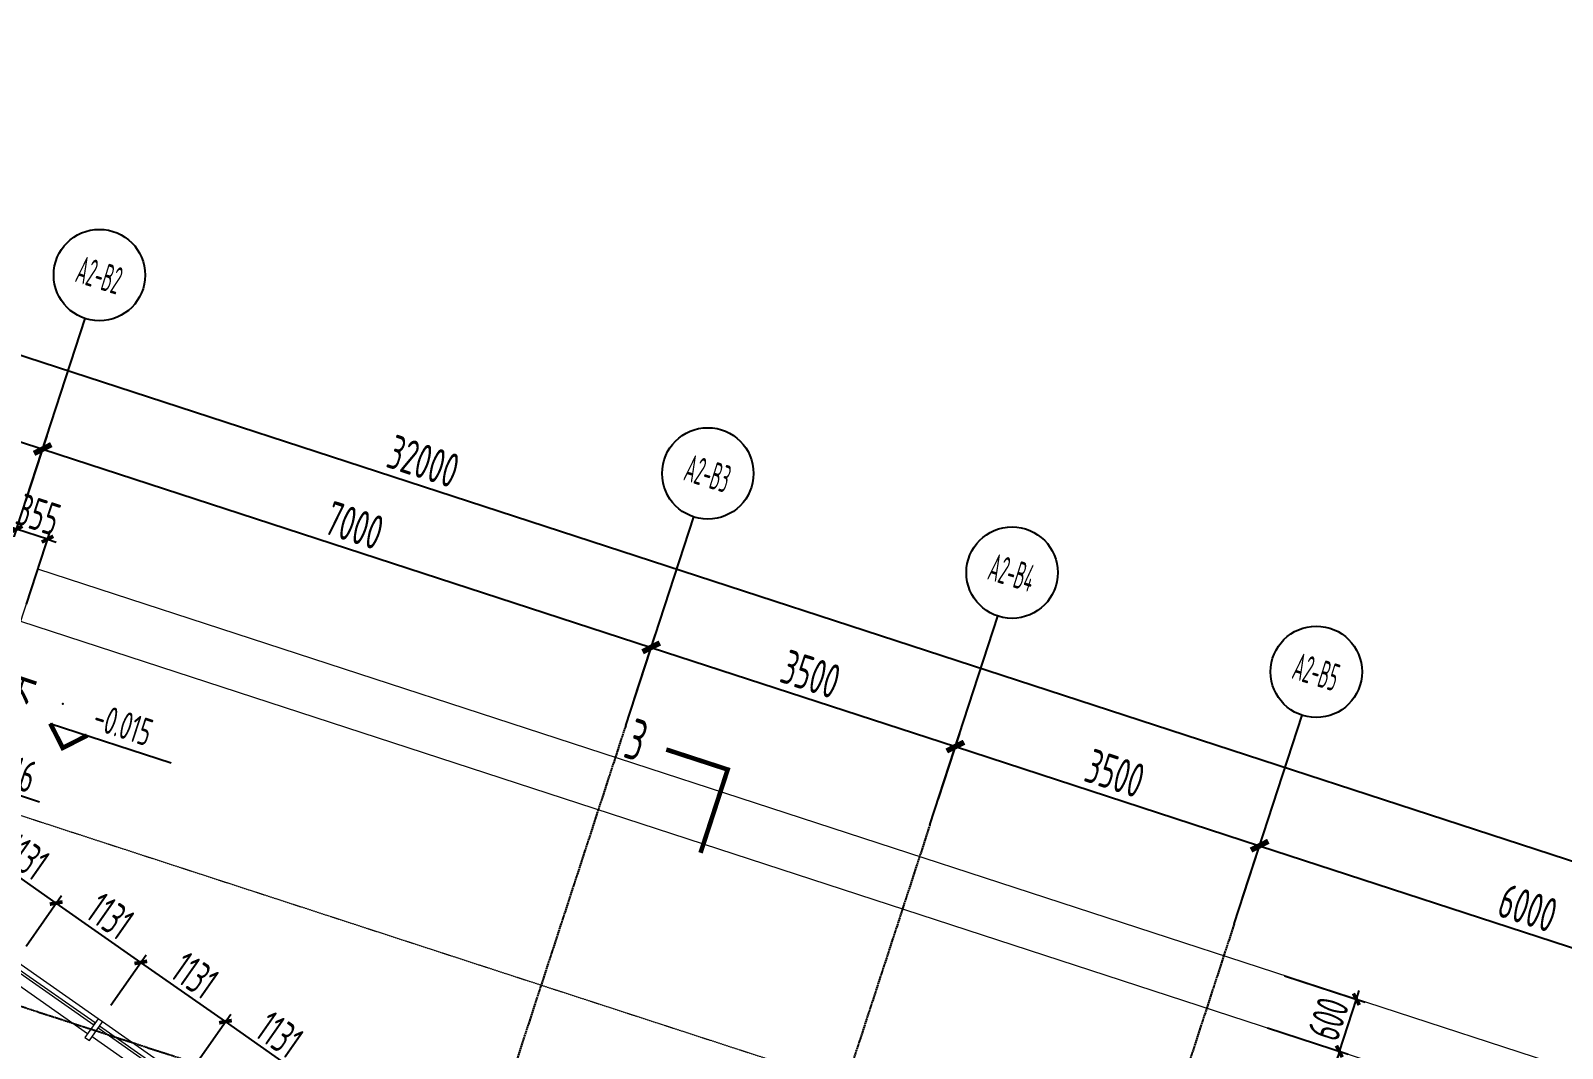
# Model space of a CAD drawing. Header units: millimetres. Extents: x 11639278 to 23698211, y -13072636 to -5537337.
# Drawn here: x 11859509 to 11876263, y -6321692 to -6310563 of the extents above; entities that cross this region are included whole.
import ezdxf
from ezdxf.enums import TextEntityAlignment as Align

# ---------------------------------------------------------------- set-up
doc = ezdxf.new("R2010")
doc.units = ezdxf.units.MM
doc.header["$LTSCALE"] = 10
for name, pattern in [('A2-RG-AXIS$0$CENTER', [2, 1.25, -0.25, 0.25, -0.25]), ('A2-RG-AXIS$0$DOTE', [2.42, 2, -0.2, 0.02, -0.2]), ('A2-RI-F1$0$Overhead 1_16_', [2.579687, 1.5875, -0.992188])]:
    doc.linetypes.add(name, pattern=pattern)
for name, color, linetype in [('A2-RB-F1$0$$34$A-DIMS-100', 1, 'Continuous'), ('A2-RB-F1$0$A-DIMS-100', 1, 'Continuous'), ('A2-RG-AXIS$0$A-AXIS', 1, 'Continuous'), ('A2-RG-AXIS$0$A-DIMS-100', 1, 'Continuous'), ('A2-RG-AXIS$0$A-GRID', 1, 'A2-RG-AXIS$0$CENTER'), ('A2-RG-AXIS$0$A-SYMB', 4, 'Continuous'), ('A2-RI-F1$0$A-GLAZ', 140, 'Continuous'), ('A2-RI-F1$0$A-SYMB', 4, 'Continuous'), ('A2-RI-F1$0$A-SYMB-AREA', 4, 'Continuous'), ('A2-RI-F1$0$A-SYMB-NAME', 4, 'Continuous')]:
    doc.layers.add(name, color=color, linetype=linetype)
for name, color, linetype, lineweight in [('A2-RI-F1$0$A-DETL-LLIN', 3, 'Continuous', 5), ('A2-RI-F1$0$A-FLOR-OVHD', 8, 'A2-RI-F1$0$Overhead 1_16_', 5), ('A2-RI-F1$0$A-GLAZ-CWMG', 3, 'Continuous', 5)]:
    doc.layers.add(name, color=color, linetype=linetype, lineweight=lineweight)
doc.styles.add('A2-RB-F1$0$$0$XD2008', font='hzs.shx', dxfattribs={"width": 0.7, "bigfont": 'hztxt.shx'})
doc.styles.add('A2-RB-F1$0$XD2008', font='hzs.shx', dxfattribs={"width": 0.7, "bigfont": 'hztxt.shx'})
doc.styles.add('A2-RG-AXIS$0$ECADI', font='hzs.shx', dxfattribs={"width": 0.7, "bigfont": 'hztxt.shx'})
doc.styles.add('A2-RG-AXIS$0$XD2008', font='hzs.shx', dxfattribs={"width": 0.7, "bigfont": 'hztxt.shx'})
doc.styles.add('A2-RI-F1$0$ECADI', font='hzs.shx', dxfattribs={"width": 0.7, "bigfont": 'hztxt.shx'})
doc.styles.add('A2-RI-F1$0$XD2008', font='hzs.shx', dxfattribs={"width": 0.7, "bigfont": 'hztxt.shx'})
doc.dimstyles.new('A2-RB-F1$0$$0$XD100$0', dxfattribs={"dimscale": 100, "dimtxt": 3.5, "dimasz": 1, "dimexe": 1, "dimexo": 2, "dimgap": 0.5, "dimtad": 1, "dimdec": 0, "dimdsep": 46, "dimtxsty": 'A2-RB-F1$0$$0$XD2008', "dimblk1": 'A2-RB-F1$0$$20$_ArchTick', "dimblk2": 'A2-RB-F1$0$$20$_ArchTick', "dimsah": 1, "dimcen": 2.5, "dimclrt": 4, "dimaunit": 1, "dimadec": 0, "dimazin": 0, "dimtfac": 1, "dimtdec": 0, "dimtix": 1, "dimtmove": 2, "dimatfit": 3, "dimfxl": 0, "dimtolj": 1, "dimtzin": 0, "dimarcsym": 0})
doc.dimstyles.new('A2-RB-F1$0$XD100', dxfattribs={"dimscale": 100, "dimtxt": 3.5, "dimasz": 1.5, "dimexe": 1, "dimexo": 2, "dimgap": 0.5, "dimtad": 1, "dimdec": 0, "dimdsep": 46, "dimtxsty": 'A2-RB-F1$0$XD2008', "dimcen": 2.5, "dimclrt": 4, "dimaunit": 1, "dimadec": 0, "dimazin": 0, "dimtfac": 1, "dimtdec": 0, "dimtix": 1, "dimtmove": 1, "dimatfit": 3, "dimfxl": 0, "dimtolj": 1, "dimtzin": 0, "dimarcsym": 0})
doc.dimstyles.new('A2-RB-F1$0$XD100$0', dxfattribs={"dimscale": 100, "dimtxt": 3.5, "dimasz": 1, "dimexe": 1, "dimexo": 2, "dimgap": 0.5, "dimtad": 1, "dimdec": 0, "dimdsep": 46, "dimtxsty": 'A2-RB-F1$0$XD2008', "dimblk1": 'A2-RB-F1$0$_ArchTick', "dimblk2": 'A2-RB-F1$0$_ArchTick', "dimsah": 1, "dimcen": 2.5, "dimclrt": 4, "dimaunit": 1, "dimadec": 0, "dimazin": 0, "dimtfac": 1, "dimtdec": 0, "dimtix": 1, "dimtmove": 1, "dimatfit": 3, "dimfxl": 0, "dimtolj": 1, "dimtzin": 0, "dimarcsym": 0})
doc.dimstyles.new('A2-RG-AXIS$0$XD150$0', dxfattribs={"dimscale": 150, "dimtxt": 2.5, "dimasz": 1, "dimexe": 1, "dimexo": 2, "dimgap": 0.5, "dimtad": 1, "dimdec": 0, "dimdsep": 46, "dimtxsty": 'A2-RG-AXIS$0$XD2008', "dimblk": 'A2-RG-AXIS$0$_ArchTick', "dimcen": 2.5, "dimclrt": 4, "dimaunit": 1, "dimadec": 0, "dimazin": 0, "dimtfac": 1, "dimtdec": 0, "dimtmove": 2, "dimatfit": 3, "dimfxl": 0, "dimtolj": 1, "dimtzin": 0, "dimarcsym": 0})

# ---------------------------------------------------------------- blocks, each defined once
blk = doc.blocks.new('A2-RG-AXIS$0$_ArchTick')
at = {"color": 0, "linetype": 'ByBlock', "const_width": 0.4}
blk.add_lwpolyline([(-0.5, -0.5), (0.5, 0.5)], dxfattribs=at)
blk = doc.blocks.new('*D567')
at = {"layer": 'A2-RG-AXIS$0$A-DIMS-100', "color": 0, "lineweight": -2, "transparency": 16777216}
for p, q in [((11852800, -6313539), (11853032, -6312826)), ((11852986, -6312968), (11859641, -6315138)), ((11859455, -6315708), (11859688, -6314995))]:
    blk.add_line(p, q, dxfattribs=at)
at = {"layer": 'Defpoints', "color": 0, "transparency": 16777216}
for p in [(11852707, -6313824), (11859641, -6315138), (11859362, -6315993)]:
    blk.add_point(p, dxfattribs=at)
at = {"layer": 'A2-RG-AXIS$0$A-DIMS-100', "color": 0, "lineweight": -2, "transparency": 16777216, "xscale": 150, "yscale": 150, "zscale": 150}
for p, rotation in [((11852986, -6312968), 161.9467459168328), ((11859641, -6315138), 341.9467459168328)]:
    blk.add_blockref('A2-RG-AXIS$0$_ArchTick', p, dxfattribs=dict(at, rotation=rotation))
at = {"layer": 'A2-RG-AXIS$0$A-DIMS-100', "color": 4, "transparency": 16777216, "insert": (11856395, -6313803), "char_height": 375, "attachment_point": 5, "rotation": 341.9467, "style": 'A2-RG-AXIS$0$XD2008'}
blk.add_mtext('\\A1;7000', dxfattribs=at)
blk = doc.blocks.new('*D568')
at = {"layer": 'A2-RG-AXIS$0$A-DIMS-100', "color": 0, "lineweight": -2, "transparency": 16777216}
for p, q in [((11859455, -6315708), (11859688, -6314995)), ((11859641, -6315138), (11866297, -6317307)), ((11866111, -6317877), (11866343, -6317164))]:
    blk.add_line(p, q, dxfattribs=at)
at = {"layer": 'Defpoints', "color": 0, "transparency": 16777216}
for p in [(11859362, -6315993), (11866297, -6317307), (11866018, -6318163)]:
    blk.add_point(p, dxfattribs=at)
at = {"layer": 'A2-RG-AXIS$0$A-DIMS-100', "color": 0, "lineweight": -2, "transparency": 16777216, "xscale": 150, "yscale": 150, "zscale": 150}
for p, rotation in [((11859641, -6315138), 161.9467459168328), ((11866297, -6317307), 341.9467459168328)]:
    blk.add_blockref('A2-RG-AXIS$0$_ArchTick', p, dxfattribs=dict(at, rotation=rotation))
at = {"layer": 'A2-RG-AXIS$0$A-DIMS-100', "color": 4, "transparency": 16777216, "insert": (11863050, -6315973), "char_height": 375, "attachment_point": 5, "rotation": 341.9467, "style": 'A2-RG-AXIS$0$XD2008'}
blk.add_mtext('\\A1;7000', dxfattribs=at)
blk = doc.blocks.new('*D569')
at = {"layer": 'A2-RG-AXIS$0$A-DIMS-100', "color": 0, "lineweight": -2, "transparency": 16777216}
for p, q in [((11866111, -6317877), (11866343, -6317164)), ((11866297, -6317307), (11869624, -6318392)), ((11869438, -6318962), (11869671, -6318249))]:
    blk.add_line(p, q, dxfattribs=at)
at = {"layer": 'Defpoints', "color": 0, "transparency": 16777216}
for p in [(11866018, -6318163), (11869624, -6318392), (11869345, -6319247)]:
    blk.add_point(p, dxfattribs=at)
at = {"layer": 'A2-RG-AXIS$0$A-DIMS-100', "color": 0, "lineweight": -2, "transparency": 16777216, "xscale": 150, "yscale": 150, "zscale": 150}
for p, rotation in [((11866297, -6317307), 161.9467459168328), ((11869624, -6318392), 341.9467459168328)]:
    blk.add_blockref('A2-RG-AXIS$0$_ArchTick', p, dxfattribs=dict(at, rotation=rotation))
at = {"layer": 'A2-RG-AXIS$0$A-DIMS-100', "color": 4, "transparency": 16777216, "insert": (11868042, -6317600), "char_height": 375, "attachment_point": 5, "rotation": 341.9467, "style": 'A2-RG-AXIS$0$XD2008'}
blk.add_mtext('\\A1;3500', dxfattribs=at)
blk = doc.blocks.new('*D570')
at = {"layer": 'A2-RG-AXIS$0$A-DIMS-100', "color": 0, "lineweight": -2, "transparency": 16777216}
for p, q in [((11869438, -6318962), (11869671, -6318249)), ((11869624, -6318392), (11872952, -6319476)), ((11872766, -6320047), (11872999, -6319334))]:
    blk.add_line(p, q, dxfattribs=at)
at = {"layer": 'Defpoints', "color": 0, "transparency": 16777216}
for p in [(11869345, -6319247), (11872952, -6319476), (11872673, -6320332)]:
    blk.add_point(p, dxfattribs=at)
at = {"layer": 'A2-RG-AXIS$0$A-DIMS-100', "color": 0, "lineweight": -2, "transparency": 16777216, "xscale": 150, "yscale": 150, "zscale": 150}
for p, rotation in [((11869624, -6318392), 161.9467459168328), ((11872952, -6319476), 341.9467459168328)]:
    blk.add_blockref('A2-RG-AXIS$0$_ArchTick', p, dxfattribs=dict(at, rotation=rotation))
at = {"layer": 'A2-RG-AXIS$0$A-DIMS-100', "color": 4, "transparency": 16777216, "insert": (11871370, -6318684), "char_height": 375, "attachment_point": 5, "rotation": 341.9467, "style": 'A2-RG-AXIS$0$XD2008'}
blk.add_mtext('\\A1;3500', dxfattribs=at)
blk = doc.blocks.new('*D571')
at = {"layer": 'A2-RG-AXIS$0$A-DIMS-100', "color": 0, "lineweight": -2, "transparency": 16777216}
for p, q in [((11872766, -6320047), (11872999, -6319334)), ((11872952, -6319476), (11878657, -6321336)), ((11878471, -6321906), (11878703, -6321193))]:
    blk.add_line(p, q, dxfattribs=at)
at = {"layer": 'Defpoints', "color": 0, "transparency": 16777216}
for p in [(11872673, -6320332), (11878657, -6321336), (11878378, -6322191)]:
    blk.add_point(p, dxfattribs=at)
at = {"layer": 'A2-RG-AXIS$0$A-DIMS-100', "color": 0, "lineweight": -2, "transparency": 16777216, "xscale": 150, "yscale": 150, "zscale": 150}
for p, rotation in [((11872952, -6319476), 161.9467459168328), ((11878657, -6321336), 341.9467459168328)]:
    blk.add_blockref('A2-RG-AXIS$0$_ArchTick', p, dxfattribs=dict(at, rotation=rotation))
at = {"layer": 'A2-RG-AXIS$0$A-DIMS-100', "color": 4, "transparency": 16777216, "insert": (11875886, -6320156), "char_height": 375, "attachment_point": 5, "rotation": 341.9467, "style": 'A2-RG-AXIS$0$XD2008'}
blk.add_mtext('\\A1;6000', dxfattribs=at)
blk = doc.blocks.new('*D572')
at = {"layer": 'A2-RG-AXIS$0$A-DIMS-100', "color": 0, "lineweight": -2, "transparency": 16777216}
for p, q in [((11848046, -6311989), (11848557, -6310420)), ((11848511, -6310563), (11878936, -6320480)), ((11878471, -6321906), (11878982, -6320337))]:
    blk.add_line(p, q, dxfattribs=at)
at = {"layer": 'Defpoints', "color": 0, "transparency": 16777216}
for p in [(11847953, -6312274), (11878936, -6320480), (11878378, -6322191)]:
    blk.add_point(p, dxfattribs=at)
at = {"layer": 'A2-RG-AXIS$0$A-DIMS-100', "color": 0, "lineweight": -2, "transparency": 16777216, "xscale": 150, "yscale": 150, "zscale": 150}
for p, rotation in [((11848511, -6310563), 161.9470385083665), ((11878936, -6320480), 341.9470385083665)]:
    blk.add_blockref('A2-RG-AXIS$0$_ArchTick', p, dxfattribs=dict(at, rotation=rotation))
at = {"layer": 'A2-RG-AXIS$0$A-DIMS-100', "color": 4, "transparency": 16777216, "insert": (11863805, -6315272), "char_height": 375, "attachment_point": 5, "rotation": 341.947, "style": 'A2-RG-AXIS$0$XD2008'}
blk.add_mtext('\\A1;32000', dxfattribs=at)
blk = doc.blocks.new('A2-RG-AXIS$0$ECADI-TAG-GRID')
at = {"color": 13}
blk.add_circle((0, 0), 5, dxfattribs=at)
at = {"style": 'A2-RG-AXIS$0$ECADI', "width": 0.7}
blk.add_attdef('GRID', text='', height=5, dxfattribs=at).set_placement((0, 0), align=Align.MIDDLE)
blk = doc.blocks.new('A2-RB-F1$0$_ArchTick')
at = {"color": 0, "linetype": 'ByBlock', "const_width": 0.4}
blk.add_lwpolyline([(-0.5, -0.5), (0.5, 0.5)], dxfattribs=at)
blk = doc.blocks.new('*D1065')
at = {"layer": 'A2-RB-F1$0$A-DIMS-100', "color": 0, "lineweight": -2, "transparency": 16777216}
blk.add_arc((11860858, -6333994), 881, 356.947, 71.947, dxfattribs=at)
at = {"layer": 'Defpoints', "color": 0, "transparency": 16777216}
for p in [(11865253, -6320509), (11861675, -6333664), (11860599, -6333980), (11863185, -6334118), (11852092, -6360886)]:
    blk.add_point(p, dxfattribs=at)
at = {"layer": 'A2-RB-F1$0$A-DIMS-100', "color": 0, "lineweight": -2, "transparency": 16777216, "xscale": 100, "yscale": 100, "zscale": 100}
for p, rotation in [((11861131, -6333156), 161.9470424082289), ((11861738, -6334041), 266.9470404934091)]:
    blk.add_blockref('A2-RB-F1$0$_ArchTick', p, dxfattribs=dict(at, rotation=rotation))
at = {"layer": 'A2-RB-F1$0$A-DIMS-100', "color": 4, "transparency": 16777216, "insert": (11861770, -6333368), "char_height": 350, "attachment_point": 5, "rotation": 304.447, "style": 'A2-RB-F1$0$XD2008'}
blk.add_mtext('\\A1;75°', dxfattribs=at)
blk = doc.blocks.new('*D1066')
at = {"layer": 'A2-RB-F1$0$A-DIMS-100', "color": 0, "lineweight": -2, "transparency": 16777216}
blk.add_arc((11857252, -6345055), 881, 251.947, 326.947, dxfattribs=at)
at = {"layer": 'Defpoints', "color": 0, "transparency": 16777216}
for p in [(11866018, -6318162), (11857035, -6344914), (11857359, -6345930), (11859206, -6346326), (11852857, -6358540)]:
    blk.add_point(p, dxfattribs=at)
at = {"layer": 'A2-RB-F1$0$A-DIMS-100', "color": 0, "lineweight": -2, "transparency": 16777216, "xscale": 100, "yscale": 100, "zscale": 100}
for p, rotation in [((11857991, -6345536), 56.94704049335844), ((11856979, -6345893), 161.9470385784911)]:
    blk.add_blockref('A2-RB-F1$0$_ArchTick', p, dxfattribs=dict(at, rotation=rotation))
at = {"layer": 'A2-RB-F1$0$A-DIMS-100', "color": 4, "transparency": 16777216, "insert": (11857471, -6345674), "char_height": 350, "attachment_point": 5, "rotation": 19.447, "style": 'A2-RB-F1$0$XD2008'}
blk.add_mtext('\\A1;75°', dxfattribs=at)
blk = doc.blocks.new('*D919')
at = {"layer": 'A2-RB-F1$0$A-DIMS-100', "color": 0, "lineweight": -2, "transparency": 16777216}
blk.add_arc((11857252, -6345055), 881, 251.947, 326.947, dxfattribs=at)
at = {"layer": 'Defpoints', "color": 0, "transparency": 16777216}
for p in [(11866018, -6318162), (11857035, -6344914), (11857359, -6345930), (11859206, -6346326), (11852857, -6358540)]:
    blk.add_point(p, dxfattribs=at)
at = {"layer": 'A2-RB-F1$0$A-DIMS-100', "color": 0, "lineweight": -2, "transparency": 16777216, "xscale": 100, "yscale": 100, "zscale": 100}
for p, rotation in [((11857991, -6345536), 56.94704049335844), ((11856979, -6345893), 161.9470385784911)]:
    blk.add_blockref('A2-RB-F1$0$_ArchTick', p, dxfattribs=dict(at, rotation=rotation))
at = {"layer": 'A2-RB-F1$0$A-DIMS-100', "color": 4, "transparency": 16777216, "insert": (11857471, -6345674), "char_height": 350, "attachment_point": 5, "rotation": 19.447, "style": 'A2-RB-F1$0$XD2008'}
blk.add_mtext('\\A1;75°', dxfattribs=at)
blk = doc.blocks.new('*D921')
at = {"layer": 'A2-RB-F1$0$A-DIMS-100', "color": 0, "lineweight": -2, "transparency": 16777216}
for p, q in [((11861311, -6321870), (11861698, -6321318)), ((11862566, -6322049), (11861640, -6321400)), ((11862237, -6322519), (11862624, -6321967))]:
    blk.add_line(p, q, dxfattribs=at)
at = {"layer": 'Defpoints', "color": 0, "transparency": 16777216}
for p in [(11861640, -6321400), (11861197, -6322034), (11862122, -6322682)]:
    blk.add_point(p, dxfattribs=at)
at = {"layer": 'A2-RB-F1$0$A-DIMS-100', "color": 0, "lineweight": -2, "transparency": 16777216, "xscale": 100, "yscale": 100, "zscale": 100}
for p, rotation in [((11861640, -6321400), 144.9846443539264), ((11862566, -6322049), 324.9846443539264)]:
    blk.add_blockref('A2-RB-F1$0$_ArchTick', p, dxfattribs=dict(at, rotation=rotation))
at = {"layer": 'A2-RB-F1$0$A-DIMS-100', "color": 4, "transparency": 16777216, "insert": (11862232, -6321540), "char_height": 350, "attachment_point": 5, "rotation": 324.9846, "style": 'A2-RB-F1$0$XD2008'}
blk.add_mtext('\\A1;1131', dxfattribs=at)
blk = doc.blocks.new('*D922')
at = {"layer": 'A2-RB-F1$0$A-DIMS-100', "color": 0, "lineweight": -2, "transparency": 16777216}
for p, q in [((11860385, -6321221), (11860772, -6320670)), ((11861640, -6321400), (11860714, -6320752)), ((11861311, -6321870), (11861698, -6321318))]:
    blk.add_line(p, q, dxfattribs=at)
at = {"layer": 'Defpoints', "color": 0, "transparency": 16777216}
for p in [(11860714, -6320752), (11860271, -6321385), (11861197, -6322034)]:
    blk.add_point(p, dxfattribs=at)
at = {"layer": 'A2-RB-F1$0$A-DIMS-100', "color": 0, "lineweight": -2, "transparency": 16777216, "xscale": 100, "yscale": 100, "zscale": 100}
for p, rotation in [((11860714, -6320752), 144.9846443538181), ((11861640, -6321400), 324.9846443538181)]:
    blk.add_blockref('A2-RB-F1$0$_ArchTick', p, dxfattribs=dict(at, rotation=rotation))
at = {"layer": 'A2-RB-F1$0$A-DIMS-100', "color": 4, "transparency": 16777216, "insert": (11861306, -6320892), "char_height": 350, "attachment_point": 5, "rotation": 324.9846, "style": 'A2-RB-F1$0$XD2008'}
blk.add_mtext('\\A1;1131', dxfattribs=at)
blk = doc.blocks.new('*D923')
at = {"layer": 'A2-RB-F1$0$A-DIMS-100', "color": 0, "lineweight": -2, "transparency": 16777216}
for p, q in [((11859460, -6320573), (11859846, -6320021)), ((11860714, -6320752), (11859788, -6320103)), ((11860385, -6321221), (11860772, -6320670))]:
    blk.add_line(p, q, dxfattribs=at)
at = {"layer": 'Defpoints', "color": 0, "transparency": 16777216}
for p in [(11859788, -6320103), (11859345, -6320736), (11860271, -6321385)]:
    blk.add_point(p, dxfattribs=at)
at = {"layer": 'A2-RB-F1$0$A-DIMS-100', "color": 0, "lineweight": -2, "transparency": 16777216, "xscale": 100, "yscale": 100, "zscale": 100}
for p, rotation in [((11859788, -6320103), 144.9846443539264), ((11860714, -6320752), 324.9846443539264)]:
    blk.add_blockref('A2-RB-F1$0$_ArchTick', p, dxfattribs=dict(at, rotation=rotation))
at = {"layer": 'A2-RB-F1$0$A-DIMS-100', "color": 4, "transparency": 16777216, "insert": (11860381, -6320243), "char_height": 350, "attachment_point": 5, "rotation": 324.9846, "style": 'A2-RB-F1$0$XD2008'}
blk.add_mtext('\\A1;1131', dxfattribs=at)
blk = doc.blocks.new('*D924')
at = {"layer": 'A2-RB-F1$0$A-DIMS-100', "color": 0, "lineweight": -2, "transparency": 16777216}
for p, q in [((11858534, -6319924), (11858920, -6319372)), ((11859788, -6320103), (11858863, -6319454)), ((11859460, -6320573), (11859846, -6320021))]:
    blk.add_line(p, q, dxfattribs=at)
at = {"layer": 'Defpoints', "color": 0, "transparency": 16777216}
for p in [(11858863, -6319454), (11858419, -6320088), (11859345, -6320736)]:
    blk.add_point(p, dxfattribs=at)
at = {"layer": 'A2-RB-F1$0$A-DIMS-100', "color": 0, "lineweight": -2, "transparency": 16777216, "xscale": 100, "yscale": 100, "zscale": 100}
for p, rotation in [((11858863, -6319454), 144.9846443538181), ((11859788, -6320103), 324.9846443538181)]:
    blk.add_blockref('A2-RB-F1$0$_ArchTick', p, dxfattribs=dict(at, rotation=rotation))
at = {"layer": 'A2-RB-F1$0$A-DIMS-100', "color": 4, "transparency": 16777216, "insert": (11859455, -6319594), "char_height": 350, "attachment_point": 5, "rotation": 324.9846, "style": 'A2-RB-F1$0$XD2008'}
blk.add_mtext('\\A1;1131', dxfattribs=at)
blk = doc.blocks.new('A2-RB-F1$0$$20$_ArchTick')
at = {"color": 0, "linetype": 'ByBlock', "const_width": 0.4}
blk.add_lwpolyline([(-0.5, -0.5), (0.5, 0.5)], dxfattribs=at)
blk = doc.blocks.new('*D932')
at = {"layer": 'A2-RB-F1$0$$34$A-DIMS-100', "color": 0, "lineweight": -2, "transparency": 16777216}
blk.add_line((11868464, -6327126), (11868325, -6327028), dxfattribs=at)
blk.add_arc((11870088, -6328263), 2053, 71.947, 144.9846, dxfattribs=at)
at = {"layer": 'Defpoints', "color": 0, "transparency": 16777216}
for p in [(11872673, -6320332), (11869042, -6326497), (11868628, -6327240), (11869505, -6327855), (11859513, -6360709)]:
    blk.add_point(p, dxfattribs=at)
at = {"layer": 'A2-RB-F1$0$$34$A-DIMS-100', "color": 0, "lineweight": -2, "transparency": 16777216, "xscale": 100, "yscale": 100, "zscale": 100}
for p, rotation in [((11870724, -6326312), 341.9470385784788), ((11868407, -6327085), 234.9846443395803)]:
    blk.add_blockref('A2-RB-F1$0$$20$_ArchTick', p, dxfattribs=dict(at, rotation=rotation))
at = {"layer": 'A2-RB-F1$0$$34$A-DIMS-100', "color": 4, "transparency": 16777216, "insert": (11869946, -6325880), "char_height": 350, "attachment_point": 5, "rotation": 3.4071, "style": 'A2-RB-F1$0$$0$XD2008'}
blk.add_mtext('\\A1;73°2\'15"', dxfattribs=at)
blk = doc.blocks.new('*D678')
at = {"layer": 'A2-RB-F1$0$A-DIMS-100', "color": 0, "lineweight": -2, "transparency": 16777216}
for p, q in [((11858417, -6319404), (11858968, -6318788)), ((11858968, -6318788), (11859607, -6318996)), ((11858133, -6319766), (11858298, -6319260)), ((11858567, -6319453), (11858267, -6319355)), ((11858433, -6319864), (11858598, -6319358))]:
    blk.add_line(p, q, dxfattribs=at)
at = {"layer": 'Defpoints', "color": 0, "transparency": 16777216}
for p in [(11858267, -6319355), (11858071, -6319956), (11858371, -6320054)]:
    blk.add_point(p, dxfattribs=at)
at = {"layer": 'A2-RB-F1$0$A-DIMS-100', "color": 0, "lineweight": -2, "transparency": 16777216, "xscale": 100, "yscale": 100, "zscale": 100}
for p, rotation in [((11858267, -6319355), 161.9467563309277), ((11858567, -6319453), 341.9467563309278)]:
    blk.add_blockref('A2-RB-F1$0$_ArchTick', p, dxfattribs=dict(at, rotation=rotation))
at = {"layer": 'A2-RB-F1$0$A-DIMS-100', "color": 4, "transparency": 16777216, "insert": (11859357, -6318678), "char_height": 350, "attachment_point": 5, "rotation": 341.9468, "style": 'A2-RB-F1$0$XD2008'}
blk.add_mtext('\\A1;316', dxfattribs=at)
blk = doc.blocks.new('*D737')
at = {"layer": 'A2-RB-F1$0$A-DIMS-100', "color": 0, "lineweight": -2, "transparency": 16777216}
blk.add_line((11860064, -6357592), (11859254, -6356453), dxfattribs=at)
blk.add_arc((11860382, -6358040), 1848, 71.947, 125.4085, dxfattribs=at)
at = {"layer": 'Defpoints', "color": 0, "transparency": 16777216}
for p in [(11872673, -6320332), (11860390, -6356192), (11860180, -6357755), (11860469, -6358163), (11859513, -6360709)]:
    blk.add_point(p, dxfattribs=at)
at = {"layer": 'A2-RB-F1$0$A-DIMS-100', "color": 0, "lineweight": -2, "transparency": 16777216, "xscale": 100, "yscale": 100, "zscale": 100}
for p, rotation in [((11860955, -6356283), 341.9470385784812), ((11859312, -6356534), 215.4084967038305)]:
    blk.add_blockref('A2-RB-F1$0$_ArchTick', p, dxfattribs=dict(at, rotation=rotation))
at = {"layer": 'A2-RB-F1$0$A-DIMS-100', "color": 4, "transparency": 16777216, "insert": (11860065, -6355958), "char_height": 350, "attachment_point": 5, "rotation": 8.6778, "style": 'A2-RB-F1$0$XD2008'}
blk.add_mtext('\\A1;53°27\'41"', dxfattribs=at)
blk = doc.blocks.new('*D786')
at = {"layer": 'A2-RB-F1$0$$34$A-DIMS-100', "color": 0, "lineweight": -2, "transparency": 16777216}
blk.add_arc((11866810, -6327027), 3180, 234.6592, 251.947, dxfattribs=at)
at = {"layer": 'Defpoints', "color": 0, "transparency": 16777216}
for p in [(11869345, -6319247), (11865500, -6328874), (11865240, -6329792), (11864227, -6330668), (11856185, -6359624)]:
    blk.add_point(p, dxfattribs=at)
at = {"layer": 'A2-RB-F1$0$$34$A-DIMS-100', "color": 0, "lineweight": -2, "transparency": 16777216, "xscale": 100, "yscale": 100, "zscale": 100}
for p, rotation in [((11864970, -6329621), 144.6591762821716), ((11865824, -6330050), 341.9470385784844)]:
    blk.add_blockref('A2-RB-F1$0$$20$_ArchTick', p, dxfattribs=dict(at, rotation=rotation))
at = {"layer": 'A2-RB-F1$0$$34$A-DIMS-100', "color": 4, "transparency": 16777216, "insert": (11865497, -6329637), "char_height": 350, "attachment_point": 5, "rotation": 333.3031, "style": 'A2-RB-F1$0$$0$XD2008'}
blk.add_mtext('\\A1;17°17\'16"', dxfattribs=at)
blk = doc.blocks.new('*D830')
at = {"layer": 'A2-RB-F1$0$A-DIMS-100', "color": 0, "lineweight": -2, "transparency": 16777216}
for p, q in [((11873039, -6321469), (11873919, -6321756)), ((11873824, -6321725), (11872584, -6325528)), ((11871799, -6325272), (11872679, -6325559))]:
    blk.add_line(p, q, dxfattribs=at)
at = {"layer": 'Defpoints', "color": 0, "transparency": 16777216}
for p in [(11872849, -6321407), (11871609, -6325210), (11872584, -6325528)]:
    blk.add_point(p, dxfattribs=at)
at = {"layer": 'A2-RB-F1$0$A-DIMS-100', "color": 0, "lineweight": -2, "transparency": 16777216, "xscale": 100, "yscale": 100, "zscale": 100}
for p, rotation in [((11873824, -6321725), 71.94704049335535), ((11872584, -6325528), 251.9470404933554)]:
    blk.add_blockref('A2-RB-F1$0$_ArchTick', p, dxfattribs=dict(at, rotation=rotation))
at = {"layer": 'A2-RB-F1$0$A-DIMS-100', "color": 4, "transparency": 16777216, "insert": (11872990, -6323557), "char_height": 350, "attachment_point": 5, "rotation": 71.947, "style": 'A2-RB-F1$0$XD2008'}
blk.add_mtext('\\A1;4000', dxfattribs=at)
blk = doc.blocks.new('*D831')
at = {"layer": 'A2-RB-F1$0$A-DIMS-100', "color": 0, "lineweight": -2, "transparency": 16777216}
for p, q in [((11873225, -6320899), (11874105, -6321186)), ((11873824, -6321725), (11874010, -6321155)), ((11874010, -6321155), (11874041, -6321059)), ((11873039, -6321469), (11873919, -6321756)), ((11873824, -6321725), (11873793, -6321820))]:
    blk.add_line(p, q, dxfattribs=at)
at = {"layer": 'Defpoints', "color": 0, "transparency": 16777216}
for p in [(11873035, -6320837), (11874010, -6321155), (11872849, -6321407)]:
    blk.add_point(p, dxfattribs=at)
at = {"layer": 'A2-RB-F1$0$A-DIMS-100', "color": 0, "lineweight": -2, "transparency": 16777216, "xscale": 100, "yscale": 100, "zscale": 100}
for p, rotation in [((11874010, -6321155), 251.9467477729222), ((11873824, -6321725), 71.94674777292217)]:
    blk.add_blockref('A2-RB-F1$0$_ArchTick', p, dxfattribs=dict(at, rotation=rotation))
at = {"layer": 'A2-RB-F1$0$A-DIMS-100', "color": 4, "transparency": 16777216, "insert": (11873703, -6321370), "char_height": 350, "attachment_point": 5, "rotation": 71.9467, "style": 'A2-RB-F1$0$XD2008'}
blk.add_mtext('\\A1;600', dxfattribs=at)
blk = doc.blocks.new('*D832')
at = {"layer": 'A2-RB-F1$0$A-DIMS-100', "color": 0, "lineweight": -2, "transparency": 16777216}
for p, q in [((11859124, -6316723), (11859387, -6315919)), ((11859356, -6316014), (11859261, -6315983)), ((11859694, -6316124), (11859356, -6316014)), ((11859462, -6316833), (11859725, -6316029)), ((11859694, -6316124), (11859789, -6316155))]:
    blk.add_line(p, q, dxfattribs=at)
at = {"layer": 'Defpoints', "color": 0, "transparency": 16777216}
for p in [(11859356, -6316014), (11859062, -6316914), (11859400, -6317024)]:
    blk.add_point(p, dxfattribs=at)
at = {"layer": 'A2-RB-F1$0$A-DIMS-100', "color": 0, "lineweight": -2, "transparency": 16777216, "xscale": 100, "yscale": 100, "zscale": 100}
for p, rotation in [((11859356, -6316014), 341.9467563307768), ((11859694, -6316124), 161.9467563307768)]:
    blk.add_blockref('A2-RB-F1$0$_ArchTick', p, dxfattribs=dict(at, rotation=rotation))
at = {"layer": 'A2-RB-F1$0$A-DIMS-100', "color": 4, "transparency": 16777216, "insert": (11859594, -6315855), "char_height": 350, "attachment_point": 5, "rotation": 341.9468, "style": 'A2-RB-F1$0$XD2008'}
blk.add_mtext('\\A1;355', dxfattribs=at)
blk = doc.blocks.new('A2-RI-F1$0$ECADI-TAG-HGHT（国标）')
at = {"color": 1}
blk.add_line((-2.12, 2.12), (11.77, 2.12), dxfattribs=at)
at = {"color": 1, "const_width": 0.5}
blk.add_lwpolyline([(-2.12, 2.12), (0, 0), (2.12, 2.12)], dxfattribs=at)
at = {"color": 1}
blk.add_point((-1.48, 4.6), dxfattribs=at)
at = {"style": 'A2-RI-F1$0$XD2008', "width": 0.7}
blk.add_attdef('FL', text='', height=3, dxfattribs=at).set_placement((-2.69, 2.97), align=Align.RIGHT)
for tag, p in [('F.F.L.', (2.28, 2.97)), ('T.O.S.', (2.28, -1.1))]:
    blk.add_attdef(tag, p, '', height=3, dxfattribs=at)
blk = doc.blocks.new('A2-RI-F1$0$5erhfh')
at = {"layer": 'A2-RI-F1$0$A-SYMB-AREA', "style": 'A2-RI-F1$0$ECADI', "width": 0.7}
blk.add_attdef('340M2', text='', height=2.5, dxfattribs=at).set_placement((0, 1.25), align=Align.MIDDLE_LEFT)
at = {"layer": 'A2-RI-F1$0$A-SYMB-NAME', "style": 'A2-RI-F1$0$ECADI', "width": 0.7}
blk.add_attdef('CHINESENAME', (-12.29, 3.09), '', height=4.5, dxfattribs=at)
blk = doc.blocks.new('A2-RI-F1$0$Rectangular Mullion - 60mm x 200mm-V4-Documents - Level 1')
at = {"layer": 'A2-RI-F1$0$A-GLAZ-CWMG'}
for p, q in [((80374, -10088), (79350, -9776)), ((80316, -10279), (79292, -9967))]:
    blk.add_line(p, q, dxfattribs=at)
blk = doc.blocks.new('A2-RI-F1$0$System Panel - Glazed-5346920-Documents - Level 1')
at = {"layer": 'A2-RI-F1$0$A-GLAZ', "lineweight": 13}
for p, q in [((535, 44), (-535, 44)), ((-535, 44), (-535, 19)), ((-535, 19), (535, 19)), ((535, 19), (535, 44))]:
    blk.add_line(p, q, dxfattribs=at)
blk = doc.blocks.new('A2-RI-F1$0$Rectangular Mullion - 60mm x 200mm-3798364-Documents - Level 1')
at = {"layer": 'A2-RI-F1$0$A-GLAZ-CWMG', "lineweight": 20}
for p, q in [((-30, 150), (30, 150)), ((-30, -100), (-30, 150)), ((30, 150), (30, -100)), ((30, -100), (-30, -100))]:
    blk.add_line(p, q, dxfattribs=at)
blk = doc.blocks.new('A2-RI-F1$0$System Panel - Glazed-4049409-Documents - Level 1')
at = {"layer": 'A2-RI-F1$0$A-GLAZ', "lineweight": 13}
for p, q in [((535, 44), (-535, 44)), ((-535, 44), (-535, 19)), ((-535, 19), (535, 19)), ((535, 19), (535, 44))]:
    blk.add_line(p, q, dxfattribs=at)
blk = doc.blocks.new('A2-RI-F1')
at = {"layer": 'A2-RI-F1$0$A-DETL-LLIN'}
for p, q in [((11859315, -6317285.2), (11859586.2, -6316453.2)), ((11879262.4, -6322866.6), (11859586.2, -6316453.2)), ((11878506, -6323251.1), (11859400.3, -6317023.6))]:
    blk.add_line(p, q, dxfattribs=at)
at = {"layer": 'A2-RI-F1$0$A-FLOR-OVHD', "ltscale": 0.3}
blk.add_lwpolyline([(11832501.7, -6353064.2), (11845078.7, -6314477.5), (11879355.1, -6325647.5), (11871959.5, -6348337.9), (11872377.5, -6348345.6), (11867157.7, -6364360), (11832494.4, -6353061.8)], dxfattribs=at)
at = {"layer": 'A2-RI-F1$0$A-SYMB', "const_width": 50}
blk.add_lwpolyline([(11866836.9, -6319553), (11867133.6, -6318642.9), (11866461.7, -6318424)], dxfattribs=at)
ref = blk.add_blockref('A2-RI-F1$0$5erhfh', (11858812.5, -6317976.4), dxfattribs=dict(xscale=99.9999999984248, yscale=99.9999999984248, zscale=99.9999999984248, rotation=341.7985430737724))
ref.add_attrib('CHINESENAME', '下', (11859152, -6318021.7), dxfattribs={"layer": 'A2-RI-F1$0$A-SYMB-NAME', "height": 450, "rotation": 341.79854, "style": 'A2-RI-F1$0$ECADI', "width": 0.7})
ref = blk.add_blockref('A2-RI-F1$0$5erhfh', (11867049.7, -6319177.4), dxfattribs=dict(xscale=100.0000000002661, yscale=100.0000000002661, zscale=100.0000000002661, rotation=341.9467459264774))
ref.add_attrib('CHINESENAME', '3', (11865976.7, -6318502.9), dxfattribs={"layer": 'A2-RI-F1$0$A-SYMB-NAME', "height": 450, "rotation": 341.94675, "style": 'A2-RI-F1$0$ECADI', "width": 0.7})
at = {"layer": 'A2-RI-F1$0$A-GLAZ', "rotation": 324.984351749833}
for name, p in [('A2-RI-F1$0$System Panel - Glazed-4049409-Documents - Level 1', (11859750.5, -6321142.5)), ('A2-RI-F1$0$System Panel - Glazed-5346920-Documents - Level 1', (11860676.4, -6321791.2))]:
    blk.add_blockref(name, p, dxfattribs=at)
at = {"layer": 'A2-RI-F1$0$A-GLAZ-CWMG', "rotation": 341.9467479425516}
for p in [(11786955.2, -6286868.4), (11787881.1, -6287517.1)]:
    blk.add_blockref('A2-RI-F1$0$Rectangular Mullion - 60mm x 200mm-V4-Documents - Level 1', p, dxfattribs=at)
at = {"layer": 'A2-RI-F1$0$A-GLAZ-CWMG', "extrusion": (0, 0, -1), "rotation": 215.015648250167}
blk.add_blockref('A2-RI-F1$0$Rectangular Mullion - 60mm x 200mm-3798364-Documents - Level 1', (-11860213.4, -6321466.9), dxfattribs=at)
at = {"layer": 'A2-RI-F1$0$A-SYMB', "xscale": 99.999999999679, "yscale": 99.999999999679, "zscale": 99.999999999679, "rotation": 341.9467459266484}
blk.add_blockref('A2-RI-F1$0$ECADI-TAG-HGHT（国标）', (11859860, -6318406.5), dxfattribs=at).add_auto_attribs({'F.F.L.': '-0.015'})
blk = doc.blocks.new('A2-RG-AXIS')
at = {"layer": 'A2-RG-AXIS$0$A-AXIS'}
for p, q in [((11859362.3, -6315993.3), (11860106.1, -6313711.4)), ((11866017.7, -6318162.6), (11866761.5, -6315880.7)), ((11869345.4, -6319247.3), (11870089.2, -6316965.3)), ((11872673.1, -6320331.9), (11873416.9, -6318049.9))]:
    blk.add_line(p, q, dxfattribs=at)
at = {"layer": 'A2-RG-AXIS$0$A-GRID', "linetype": 'A2-RG-AXIS$0$DOTE'}
for p, q in [((11843136.5, -6315929.7), (11881097.2, -6328302.7)), ((11866017.6, -6318162.5), (11852857, -6358539.7)), ((11869345.5, -6319247.1), (11856184.8, -6359624.4)), ((11872673.2, -6320331.8), (11859512.5, -6360709))]:
    blk.add_line(p, q, dxfattribs=at)
at = {"layer": 'A2-RG-AXIS$0$A-SYMB'}
ref = blk.add_blockref('A2-RG-AXIS$0$ECADI-TAG-GRID', (11860261, -6313236), dxfattribs=dict(at, xscale=100.0000000000341, yscale=100.0000000000341, zscale=100.0000000000341, rotation=342.7200000000827))
ref.add_attrib('GRID', 'A2-B2', dxfattribs={"layer": '0', "extrusion": (0, 0, -1), "height": 300, "rotation": 17.28, "style": 'A2-RG-AXIS$0$ECADI', "text_generation_flag": 2, "width": 0.5}).set_placement((-11860261, -6313236), align=Align.MIDDLE)
ref = blk.add_blockref('A2-RG-AXIS$0$ECADI-TAG-GRID', (11866916.4, -6315405.3), dxfattribs=dict(at, xscale=100.0000000000341, yscale=100.0000000000341, zscale=100.0000000000341, rotation=342.7200000000827))
ref.add_attrib('GRID', 'A2-B3', dxfattribs={"layer": '0', "extrusion": (0, 0, -1), "height": 300, "rotation": 17.28, "style": 'A2-RG-AXIS$0$ECADI', "text_generation_flag": 2, "width": 0.5}).set_placement((-11866916.4, -6315405.3), align=Align.MIDDLE)
ref = blk.add_blockref('A2-RG-AXIS$0$ECADI-TAG-GRID', (11870244.1, -6316489.9), dxfattribs=dict(at, xscale=100.0000000000341, yscale=100.0000000000341, zscale=100.0000000000341, rotation=342.7200000000827))
ref.add_attrib('GRID', 'A2-B4', dxfattribs={"layer": '0', "extrusion": (0, 0, -1), "height": 300, "rotation": 17.28, "style": 'A2-RG-AXIS$0$ECADI', "text_generation_flag": 2, "width": 0.5}).set_placement((-11870244.1, -6316489.9), align=Align.MIDDLE)
ref = blk.add_blockref('A2-RG-AXIS$0$ECADI-TAG-GRID', (11873571.8, -6317574.5), dxfattribs=dict(at, xscale=100.0000000000341, yscale=100.0000000000341, zscale=100.0000000000341, rotation=342.7200000000827))
ref.add_attrib('GRID', 'A2-B5', dxfattribs={"layer": '0', "extrusion": (0, 0, -1), "height": 300, "rotation": 17.28, "style": 'A2-RG-AXIS$0$ECADI', "text_generation_flag": 2, "width": 0.5}).set_placement((-11873571.8, -6317574.5), align=Align.MIDDLE)
at = {"layer": 'A2-RG-AXIS$0$A-DIMS-100'}
dim = blk.add_aligned_dim(p1=(11847953.1, -6312274.5), p2=(11878378.1, -6322191.3), distance=1800, dimstyle='A2-RG-AXIS$0$XD150$0', dxfattribs=at)
dim.commit()
dim.dimension.update_dxf_attribs({"geometry": '*D572', "text_midpoint": (11863804.8, -6315271.9)})
for base, p1, p2, picture, middle in [((11859641.3, -6315137.6), (11852706.9, -6313824), (11859362.4, -6315993.2), '*D567', (11856394.9, -6313803.3)), ((11866296.6, -6317306.9), (11859362.4, -6315993.2), (11866017.7, -6318162.6), '*D568', (11863050.3, -6315972.7)), ((11869624.3, -6318391.5), (11866017.7, -6318162.6), (11869345.4, -6319247.3), '*D569', (11868041.8, -6317599.6)), ((11872952, -6319476.2), (11869345.4, -6319247.3), (11872673.2, -6320331.8), '*D570', (11871369.5, -6318684.3)), ((11878657, -6321335.7), (11872673.2, -6320331.8), (11878378.1, -6322191.3), '*D571', (11875885.8, -6320156.4))]:
    dim = blk.add_linear_dim(base=base, p1=p1, p2=p2, angle=161.94675, dimstyle='A2-RG-AXIS$0$XD150$0', dxfattribs=at)
    dim.commit()
    dim.dimension.update_dxf_attribs({"geometry": picture, "text_midpoint": middle})
blk = doc.blocks.new('A2-RB-F1')
at = {"layer": 'A2-RB-F1$0$$34$A-DIMS-100'}
dim = blk.add_angular_dim_2l(base=(11865239.9637, -6329792.4693), line1=((11869345.4615, -6319247.1425), (11856184.818, -6359624.4055)), line2=((11865499.9231, -6328873.8154), (11864227.3573, -6330668.4119)), dimstyle='A2-RB-F1$0$$0$XD100$0', override={"dimadec": 4}, dxfattribs=at)
dim.commit()
dim.dimension.update_dxf_attribs({"geometry": '*D786', "text_midpoint": (11865497.0433, -6329637.0909)})
dim = blk.add_angular_dim_2l(base=(11869041.9879, -6326497.1393), line1=((11869504.9173, -6327854.6145), (11868628.1715, -6327240.3602)), line2=((11872673.1655, -6320331.7808), (11859512.522, -6360709.0437)), dimstyle='A2-RB-F1$0$$0$XD100$0', override={"dimadec": 4}, dxfattribs=at)
dim.commit()
dim.dimension.update_dxf_attribs({"geometry": '*D932', "text_midpoint": (11869946.1066, -6325879.6784), "dimtype": 130})
at = {"layer": 'A2-RB-F1$0$A-DIMS-100'}
for p1, p2, distance, picture, middle in [((11859400.3, -6317023.6), (11859062.4, -6316913.5), -946.4, '*D832', (11859594.3, -6315854.9)), ((11872848.6, -6321407.1), (11873034.6, -6320836.6), -1025.9, '*D831', (11873703, -6321370.1))]:
    dim = blk.add_aligned_dim(p1=p1, p2=p2, distance=distance, dimstyle='A2-RB-F1$0$XD100', override={"dimasz": 1, "dimblk1": 'A2-RB-F1$0$_ArchTick', "dimblk2": 'A2-RB-F1$0$_ArchTick', "dimsah": 1}, dxfattribs=at)
    dim.commit()
    dim.dimension.update_dxf_attribs({"geometry": picture, "text_midpoint": middle})
for base, line1, line2, override, picture, middle in [((11857358.9, -6345929.8), ((11857035.3, -6344913.8), (11859206, -6346326.3)), ((11866017.6, -6318162.5), (11852857, -6358539.7)), {"dimasz": 1, "dimblk1": 'A2-RB-F1$0$_ArchTick', "dimblk2": 'A2-RB-F1$0$_ArchTick', "dimsah": 1}, '*D1066', (11857470.8, -6345673.8)), ((11857358.9, -6345929.8), ((11857035.3, -6344913.8), (11859206, -6346326.3)), ((11866017.6, -6318162.5), (11852857, -6358539.7)), {"dimasz": 1, "dimblk1": 'A2-RB-F1$0$_ArchTick', "dimblk2": 'A2-RB-F1$0$_ArchTick', "dimsah": 1}, '*D919', (11857470.8, -6345673.8)), ((11860389.8983, -6356192.4221), ((11860179.6251, -6357754.9847), (11860469.3261, -6358162.5056)), ((11872673.1655, -6320331.7808), (11859512.522, -6360709.0437)), {"dimasz": 1, "dimblk1": 'A2-RB-F1$0$_ArchTick', "dimblk2": 'A2-RB-F1$0$_ArchTick', "dimsah": 1, "dimadec": 4}, '*D737', (11860064.6301, -6355958.1837)), ((11861675, -6333664.3), ((11860599.1, -6333979.9), (11863185.3, -6334117.8)), ((11852092.2, -6360886.2), (11865252.8, -6320508.9)), {"dimasz": 1, "dimblk1": 'A2-RB-F1$0$_ArchTick', "dimblk2": 'A2-RB-F1$0$_ArchTick', "dimsah": 1}, '*D1065', (11861769.9, -6333367.9))]:
    dim = blk.add_angular_dim_2l(base=base, line1=line1, line2=line2, dimstyle='A2-RB-F1$0$XD100', override=override, dxfattribs=at)
    dim.commit()
    dim.dimension.update_dxf_attribs({"geometry": picture, "text_midpoint": middle})
dim = blk.add_linear_dim(base=(11858266.6, -6319354.8), p1=(11858370.7, -6320053.9), p2=(11858070.7, -6319956.1), angle=161.94676, dimstyle='A2-RB-F1$0$XD100$0', dxfattribs=at)
dim.commit()
dim.dimension.update_dxf_attribs({"geometry": '*D678', "text_midpoint": (11859015.4, -6318803.8), "dimtype": 129})
for p1, p2, distance, picture, middle in [((11859344.7443, -6320736.326), (11858418.8586, -6320087.6439), -773.3525, '*D924', (11859454.6521, -6319594.336)), ((11860270.6, -6321385), (11859344.7, -6320736.3), -773.4, '*D923', (11860380.5, -6320243)), ((11861196.5, -6322033.7), (11860270.6, -6321385), -773.4, '*D922', (11861306.4, -6320891.7)), ((11862122.4, -6322682.4), (11861196.5, -6322033.7), -773.4, '*D921', (11862232.3, -6321540.4)), ((11872848.6, -6321407.1), (11871609, -6325210.1), 1025.9, '*D830', (11872990.3, -6323556.8))]:
    dim = blk.add_aligned_dim(p1=p1, p2=p2, distance=distance, dimstyle='A2-RB-F1$0$XD100$0', dxfattribs=at)
    dim.commit()
    dim.dimension.update_dxf_attribs({"geometry": picture, "text_midpoint": middle})

msp = doc.modelspace()

# ---------------------------------------------------------------- block references
for name in ['A2-RI-F1', 'A2-RB-F1', 'A2-RG-AXIS']:
    msp.add_blockref(name, (0, 0))

doc.saveas('drawing.dxf')
